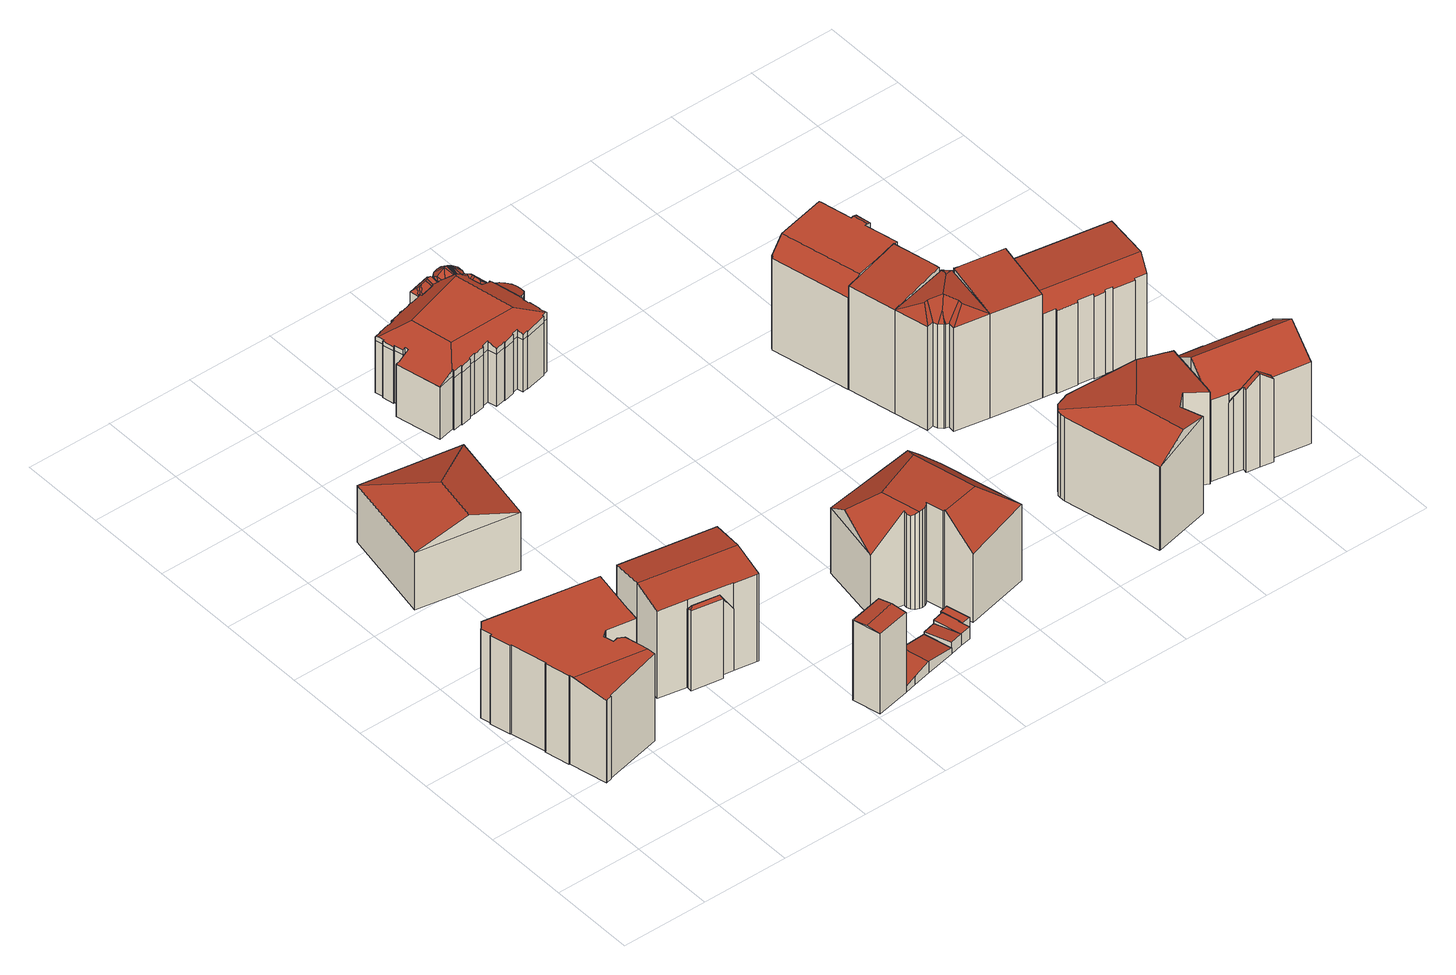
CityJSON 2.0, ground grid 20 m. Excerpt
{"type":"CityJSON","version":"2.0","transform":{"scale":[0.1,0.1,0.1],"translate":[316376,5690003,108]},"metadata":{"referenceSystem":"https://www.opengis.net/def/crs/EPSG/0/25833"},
"CityObjects":{
"building1":{"type":"Building","attributes":{"Dachtyp_tdc":"tdcFreeFormRoof","Gemeindeschluessel":14713000,"Dachneigung":0.278,"QualitaetDacherkennung":43,"Geometrietyp2DReferenz":"3000","function":"31001_9998","roofType":"5000","measuredHeight":22.85},"geometry":[{"type":"MultiSurface","lod":"2","boundaries":[[[0,1,2,3]],[[1,4,5,2]],[[4,6,7,5]],[[6,8,9,7]],[[8,10,11,9]],[[10,12,13,11]],[[12,14,15,13]],[[14,16,17,15]],[[16,18,19,17]],[[18,20,21,19]],[[20,22,23,21]],[[22,24,25,23]],[[24,26,27,25]],[[26,28,29,27]],[[28,30,31,29]],[[30,32,33,31]],[[32,34,35,33]],[[34,36,37,35]],[[36,38,39,37]],[[38,40,41,39]],[[40,42,43,41]],[[42,44,45,43]],[[44,46,47,45]],[[46,48,49,47]],[[48,50,51,49]],[[50,52,53,51]],[[52,54,55,53]],[[54,56,57,55]],[[56,58,59,57]],[[58,60,61,59]],[[60,62,63,61]],[[62,64,65,63]],[[64,66,67,65]],[[66,0,3,67]],[[56,54,68,69,62,60,58]],[[70,34,32,30,28,26,24,22,20,18,16,71]],[[46,44,42,40,38,36,70,71,14,12,10,8,6,4,1,0,66,64,69,68,52,50,48]],[[36,34,70]],[[54,52,68]],[[16,14,71]],[[64,62,69]],[[3,2,5,7,9,11,13,15,17,19,21,23,25,27,29,31,33,35,37,39,41,43,45,47,49,51,53,55,57,59,61,63,65,67]]],"semantics":{"surfaces":[{"type":"WallSurface"},{"type":"RoofSurface"},{"type":"GroundSurface"}],"values":[0,0,0,0,0,0,0,0,0,0,0,0,0,0,0,0,0,0,0,0,0,0,0,0,0,0,0,0,0,0,0,0,0,0,1,1,1,0,0,0,0,2]}}]},
"building2":{"type":"Building","attributes":{"Dachtyp_tdc":"tdcHipAndGableRoof","Gemeindeschluessel":14713000,"Dachneigung":21.09,"QualitaetDacherkennung":30,"Geometrietyp2DReferenz":"3000","function":"31001_9998","roofType":"5000","measuredHeight":19.22},"geometry":[{"type":"MultiSurface","lod":"2","boundaries":[[[72,73,74,75]],[[73,76,77,74]],[[76,78,79,77]],[[78,72,75,79]],[[76,73,80]],[[72,78,81]],[[73,72,81,80]],[[78,76,80,81]],[[75,74,77,79]]],"semantics":{"surfaces":[{"type":"WallSurface"},{"type":"RoofSurface"},{"type":"GroundSurface"}],"values":[0,0,0,0,1,0,1,1,2]}}]},
"building3":{"type":"Building","attributes":{"Gemeindeschluessel":14713000,"Geometrietyp2DReferenz":"3000","function":"31001_9998","roofType":"9999"},"children":["building3-1","building3-2"]},
"building3-1":{"type":"BuildingPart","attributes":{"Dachtyp_tdc":"tdcFreeFormRoof","Dachneigung":57.88,"QualitaetDacherkennung":16,"Geometrietyp2DReferenz":"3000","roofType":"5000","measuredHeight":21.35},"parents":["building3"],"geometry":[{"type":"MultiSurface","lod":"2","boundaries":[[[82,83,84,85]],[[83,86,87,84]],[[86,88,89,87]],[[88,90,91,89]],[[90,92,93,91]],[[90,88,94]],[[88,86,95,94]],[[86,83,95]],[[83,82,96,97]],[[83,97,92,90,94,95]],[[98,85,84,87,89,91,93,99]],[[85,98,96,82]],[[99,93,92,97]],[[99,97,96,98]]],"semantics":{"surfaces":[{"type":"WallSurface"},{"type":"RoofSurface"},{"type":"GroundSurface"},{"type":"ClosureSurface"}],"values":[0,0,0,0,0,1,1,1,1,1,2,3,3,3]}}]},
"building3-2":{"type":"BuildingPart","attributes":{"Dachtyp_tdc":"tdcGableRoof","Dachneigung":10.19,"QualitaetDacherkennung":58,"Geometrietyp2DReferenz":"3000","roofType":"3100","measuredHeight":23.79},"parents":["building3"],"geometry":[{"type":"MultiSurface","lod":"2","boundaries":[[[100,101,102,103]],[[101,104,105,102]],[[104,106,107,105]],[[106,108,109,107]],[[108,110,82,85,109]],[[104,101,100,111]],[[111,112,113,114,110,108,106,104]],[[85,98,99,93,115,116,103,102,105,107,109]],[[113,112,115,93,92]],[[112,111,116,115]],[[111,100,103,116]],[[96,82,110,114]],[[96,98,85,82]],[[92,97,96,114,113]],[[92,93,99,97]],[[99,98,96,97]]],"semantics":{"surfaces":[{"type":"WallSurface"},{"type":"RoofSurface"},{"type":"GroundSurface"},{"type":"ClosureSurface"}],"values":[0,0,0,0,0,1,1,2,0,0,0,0,3,0,3,3]}}]},
"building4":{"type":"Building","attributes":{"Gemeindeschluessel":14713000,"Dachneigung":80.53,"Dachorientierung":-102.51,"MittlereTraufHoehe":128.95,"QualitaetDacherkennung":16,"ObjektHoehe":21.02,"BodenHoehe":108.49,"Geometrietyp2DReferenz":"3000","AbsoluteHoehe":129.5,"Dachflaeche":53.55,"function":"31001_9998","roofType":"3100","measuredHeight":21.02,"storeysAboveGround":7},"geometry":[{"type":"MultiSurface","lod":"2","boundaries":[[[117,118,119,120]],[[118,121,122,119]],[[121,123,124,122]],[[123,117,120,124]],[[121,118,125]],[[117,123,126]],[[118,117,126,125]],[[123,121,125,126]],[[120,119,122,124]]],"semantics":{"surfaces":[{"type":"WallSurface"},{"type":"RoofSurface"},{"type":"GroundSurface"}],"values":[0,0,0,0,0,0,1,1,2]}}]},
"building5":{"type":"Building","attributes":{"Gemeindeschluessel":14713000,"Dachneigung":78.79,"Dachorientierung":167.28,"MittlereTraufHoehe":110.44,"QualitaetDacherkennung":50,"ObjektHoehe":3,"BodenHoehe":108.36,"Geometrietyp2DReferenz":"3000","AbsoluteHoehe":111.36,"Dachflaeche":96.71,"function":"31001_9998","roofType":"3100","measuredHeight":3,"storeysAboveGround":1},"geometry":[{"type":"MultiSurface","lod":"2","boundaries":[[[127,128,129,130]],[[128,131,132,129]],[[131,133,134,132]],[[133,135,136,134]],[[135,137,138,136]],[[137,139,140,138]],[[139,127,130,140]],[[127,139,137,135]],[[135,133,131,128,127]],[[130,129,132,134,136,138,140]]],"semantics":{"surfaces":[{"type":"WallSurface"},{"type":"RoofSurface"},{"type":"GroundSurface"}],"values":[0,0,0,0,0,0,0,1,1,2]}}]},
"building6":{"type":"Building","attributes":{"Gemeindeschluessel":14713000,"Dachneigung":82.48,"Dachorientierung":0,"MittlereTraufHoehe":110.92,"QualitaetDacherkennung":68,"ObjektHoehe":3,"BodenHoehe":108.36,"Geometrietyp2DReferenz":"3000","AbsoluteHoehe":111.36,"Dachflaeche":20.34,"function":"31001_9998","roofType":"2100","measuredHeight":3,"storeysAboveGround":1},"geometry":[{"type":"MultiSurface","lod":"2","boundaries":[[[141,142,143,144]],[[142,145,140,143]],[[145,146,138,140]],[[146,141,144,138]],[[146,145,142,141]],[[144,143,140,138]]],"semantics":{"surfaces":[{"type":"WallSurface"},{"type":"RoofSurface"},{"type":"GroundSurface"}],"values":[0,0,0,0,1,2]}}]},
"building7":{"type":"Building","attributes":{"Gemeindeschluessel":14713000,"Dachorientierung":0,"MittlereTraufHoehe":111.43,"ObjektHoehe":3,"BodenHoehe":108.43,"Geometrietyp2DReferenz":"3000","BezugspunktDach":"2000","AbsoluteHoehe":111.43,"Dachflaeche":17.63,"function":"31001_9998","measuredHeight":3,"storeysAboveGround":1},"geometry":[{"type":"MultiSurface","lod":"2","boundaries":[[[147,148,149,150,151,142]],[[142,151,144,143]],[[151,150,152,144]],[[150,149,153,152]],[[149,148,154,153]],[[148,147,155,154]],[[147,142,143,155]],[[143,144,152,153,154,155]]],"semantics":{"surfaces":[{"type":"RoofSurface"},{"type":"WallSurface"},{"type":"GroundSurface"}],"values":[0,1,1,1,1,1,1,2]}}]},
"building8":{"type":"Building","attributes":{"Gemeindeschluessel":14713000,"Dachneigung":90,"Dachorientierung":0,"MittlereTraufHoehe":111.45,"QualitaetDacherkennung":11,"ObjektHoehe":3,"BodenHoehe":108.45,"Geometrietyp2DReferenz":"3000","AbsoluteHoehe":111.45,"Dachflaeche":11,"function":"31001_9998","roofType":"1000","measuredHeight":3,"storeysAboveGround":1},"geometry":[{"type":"MultiSurface","lod":"2","boundaries":[[[156,157,158,159]],[[157,160,161,158]],[[160,162,163,161]],[[160,157,156,164,165,162]],[[163,166,167,159,158,161]],[[162,165,166,163]],[[165,164,167,166]],[[164,156,159,167]]],"semantics":{"surfaces":[{"type":"WallSurface"},{"type":"RoofSurface"},{"type":"GroundSurface"}],"values":[0,0,0,1,2,0,0,0]}}]},
"building9":{"type":"Building","attributes":{"Dachtyp_tdc":"tdcFreeFormRoof","Gemeindeschluessel":14713000,"Dachneigung":0.661,"QualitaetDacherkennung":47,"Geometrietyp2DReferenz":"3000","function":"31001_9998","roofType":"5000","measuredHeight":17.1},"geometry":[{"type":"MultiSurface","lod":"2","boundaries":[[[168,169,170,171]],[[169,172,173,170]],[[172,174,175,173]],[[174,176,177,175]],[[176,178,179,177]],[[178,180,181,179]],[[180,182,183,181]],[[182,184,185,183]],[[184,186,187,185]],[[186,188,189,187]],[[188,190,191,189]],[[190,192,193,191]],[[192,194,195,193]],[[194,196,197,195]],[[196,198,199,197]],[[198,200,201,199]],[[200,202,203,201]],[[202,204,205,203]],[[204,206,207,205]],[[206,208,209,207]],[[208,210,211,209]],[[210,212,213,211]],[[212,214,215,213]],[[214,216,217,215]],[[216,218,219,217]],[[218,220,221,219]],[[220,222,223,221]],[[222,224,225,223]],[[224,226,227,225]],[[226,228,229,227]],[[228,230,231,229]],[[230,232,233,231]],[[232,234,235,233]],[[234,236,237,235]],[[236,238,239,237]],[[238,240,241,239]],[[240,242,243,241]],[[242,244,245,243]],[[244,246,247,245]],[[246,248,249,247]],[[248,250,251,249]],[[250,252,253,251]],[[252,254,255,253]],[[254,256,257,255]],[[256,258,259,257]],[[258,260,261,259]],[[260,262,263,261]],[[262,264,265,263]],[[264,266,267,265]],[[266,268,269,267]],[[268,270,271,269]],[[270,272,273,271]],[[272,274,275,273]],[[274,276,277,275]],[[276,278,279,277]],[[278,280,281,279]],[[280,282,283,281]],[[282,284,285,283]],[[284,286,287,285]],[[286,288,289,287]],[[288,290,291,289]],[[290,292,293,291]],[[292,294,295,293]],[[294,296,297,295]],[[296,298,299,297]],[[298,300,301,299]],[[300,302,303,301]],[[302,304,305,303]],[[304,306,307,305]],[[306,308,309,307]],[[308,310,311,309]],[[310,312,313,311]],[[312,314,315,313]],[[314,316,317,315]],[[316,318,319,317]],[[318,168,171,319]],[[320,321,322,323,324,325,326,327,328,329,330,331,332,333,334,335,336,337,338,339,340,341,342]],[[343,344,345,346,347,348,349,350,351,352,353,354,355,356,357,358,359,360,361,362,363,364,365,341,340,366]],[[367,368,369,370,371,372,373,258,374,343,366,375,376,377,378,379]],[[338,380,381,382,383,384,385,386,387,388,389,390,391,392,393,394,395,396,397,398,399,400,401,402,376,375,339]],[[366,340,339,375]],[[278,377,376,402,280]],[[280,402,401,282]],[[282,401,400,284]],[[284,400,399,286]],[[286,399,398,288]],[[288,398,397,290]],[[290,397,396,292]],[[292,396,395,294]],[[294,395,394,296]],[[296,394,393,298]],[[298,393,392,300]],[[300,392,391,302]],[[302,391,390,304]],[[304,390,389,306]],[[306,389,388,308]],[[308,388,387,310]],[[318,383,382,168]],[[316,384,383,318]],[[168,382,381,169]],[[169,381,380,172]],[[172,380,338,337,174]],[[274,379,378,276]],[[272,367,379,274]],[[276,378,377,278]],[[256,374,258]],[[254,344,343,374,256]],[[260,373,372,262]],[[258,373,260]],[[262,372,371,264]],[[264,371,370,266]],[[266,370,369,268]],[[268,369,368,270]],[[270,368,367,272]],[[212,365,364,214]],[[210,342,341,365,212]],[[214,364,363,216]],[[216,363,362,218]],[[218,362,361,220]],[[220,361,360,222]],[[222,360,359,224]],[[224,359,358,226]],[[226,358,357,228]],[[228,357,356,230]],[[230,356,355,232]],[[232,355,354,234]],[[234,354,353,236]],[[236,353,352,238]],[[238,352,351,240]],[[240,351,350,242]],[[242,350,349,244]],[[244,349,348,246]],[[246,348,347,248]],[[248,347,346,250]],[[250,346,345,252]],[[252,345,344,254]],[[208,320,342,210]],[[174,337,336,176]],[[176,336,335,178]],[[178,335,334,180]],[[180,334,333,182]],[[182,333,332,184]],[[184,332,331,186]],[[186,331,330,188]],[[188,330,329,190]],[[190,329,328,192]],[[192,328,327,194]],[[194,327,326,196]],[[196,326,325,198]],[[198,325,324,200]],[[200,324,323,202]],[[202,323,322,204]],[[310,387,386,312]],[[204,322,321,206]],[[312,386,385,314]],[[206,321,320,208]],[[314,385,384,316]],[[171,170,173,175,177,179,181,183,185,187,189,191,193,195,197,199,201,203,205,207,209,211,213,215,217,219,221,223,225,227,229,231,233,235,237,239,241,243,245,247,249,251,253,255,257,259,261,263,265,267,269,271,273,275,277,279,281,283,285,287,289,291,293,295,297,299,301,303,305,307,309,311,313,315,317,319]]],"semantics":{"surfaces":[{"type":"WallSurface"},{"type":"RoofSurface"},{"type":"GroundSurface"}],"values":[0,0,0,0,0,0,0,0,0,0,0,0,0,0,0,0,0,0,0,0,0,0,0,0,0,0,0,0,0,0,0,0,0,0,0,0,0,0,0,0,0,0,0,0,0,0,0,0,0,0,0,0,0,0,0,0,0,0,0,0,0,0,0,0,0,0,0,0,0,0,0,0,0,0,0,0,1,1,1,1,1,0,0,0,0,0,0,0,0,0,0,0,0,0,0,0,0,0,0,0,0,0,0,0,0,0,0,0,0,0,0,0,0,0,0,0,0,0,0,0,0,0,0,0,0,0,0,0,0,0,0,0,0,0,0,0,0,0,0,0,0,0,0,0,0,0,0,0,0,0,0,0,0,0,0,0,0,2]}}]},
"building10":{"type":"Building","attributes":{"Dachtyp_tdc":"tdcFreeFormRoof","Gemeindeschluessel":14713000,"Dachneigung":41.94,"QualitaetDacherkennung":22,"Geometrietyp2DReferenz":"3000","function":"31001_9998","roofType":"5000","measuredHeight":25.66},"geometry":[{"type":"MultiSurface","lod":"2","boundaries":[[[403,404,405,406]],[[404,407,408,405]],[[407,409,410,408]],[[409,411,412,410]],[[411,413,414,412]],[[413,415,416,414]],[[415,417,418,416]],[[417,419,420,418]],[[419,421,422,420]],[[421,423,424,422]],[[423,425,426,424]],[[425,427,428,426]],[[427,429,430,428]],[[429,431,432,430]],[[431,433,434,432]],[[433,435,436,434]],[[435,403,406,436]],[[421,419,437,438,439,427,425,423]],[[438,440,441,429,439]],[[435,433,431,441,440,442]],[[403,435,442,443]],[[443,442,440,438,437,417,415,413,411,409,407,404]],[[404,403,443]],[[429,427,439]],[[431,429,441]],[[419,417,437]],[[406,405,408,410,412,414,416,418,420,422,424,426,428,430,432,434,436]]],"semantics":{"surfaces":[{"type":"WallSurface"},{"type":"RoofSurface"},{"type":"GroundSurface"}],"values":[0,0,0,0,0,0,0,0,0,0,0,0,0,0,0,0,0,1,1,1,1,1,0,0,0,0,2]}}]},
"building11":{"type":"Building","attributes":{"Dachtyp_tdc":"tdcFreeFormRoof","Gemeindeschluessel":14713000,"Dachneigung":41.71,"QualitaetDacherkennung":8,"Geometrietyp2DReferenz":"3000","function":"31001_9998","roofType":"5000","measuredHeight":16.75},"geometry":[{"type":"MultiSurface","lod":"2","boundaries":[[[444,445,446,447]],[[445,448,449,446]],[[448,450,451,449]],[[450,452,189,451]],[[452,453,187,189]],[[453,454,185,187]],[[454,455,183,185]],[[455,456,181,183]],[[456,457,179,181]],[[457,458,177,179]],[[458,459,175,177]],[[459,460,173,175]],[[460,461,170,173]],[[461,462,171,170]],[[462,463,319,171]],[[463,464,317,319]],[[464,465,315,317]],[[465,466,313,315]],[[466,467,311,313]],[[467,468,469,311]],[[468,470,471,469]],[[470,472,473,471]],[[472,474,475,473]],[[474,476,477,475]],[[476,478,479,477]],[[478,480,481,479]],[[480,482,483,481]],[[482,444,447,483]],[[484,485,480,478]],[[486,484,478,476]],[[487,486,476,474]],[[488,487,474,472]],[[489,490,491,488,472,470]],[[492,493,494,495,496,489,470,468]],[[492,468,467]],[[493,492,467,466]],[[494,493,466,465]],[[495,494,465,464]],[[496,495,464,463]],[[490,489,496,463,462]],[[491,490,462,461]],[[497,459,498]],[[499,459,497]],[[500,459,499]],[[501,459,500]],[[485,459,501]],[[484,459,485]],[[486,459,484]],[[487,459,486]],[[487,460,459]],[[488,460,487]],[[488,461,460]],[[461,488,491]],[[502,498,459,458]],[[503,504,502,458,457]],[[505,503,457,456]],[[506,507,508,505,456,455]],[[506,455,454]],[[507,506,454,453]],[[508,507,453,452]],[[504,503,505,508,452,450]],[[497,498,502,504,450,448]],[[499,497,448,445]],[[500,499,445,444]],[[501,500,444,482]],[[485,501,482,480]],[[447,446,449,451,189,187,185,183,181,179,177,175,173,170,171,319,317,315,313,311,469,471,473,475,477,479,481,483]]],"semantics":{"surfaces":[{"type":"WallSurface"},{"type":"RoofSurface"},{"type":"GroundSurface"}],"values":[0,0,0,0,0,0,0,0,0,0,0,0,0,0,0,0,0,0,0,0,0,0,0,0,0,0,0,0,1,1,1,1,1,1,1,1,1,1,1,1,1,1,1,1,1,1,1,1,1,1,1,1,1,1,1,1,1,1,1,1,1,1,1,1,1,1,2]}}]},
"building12":{"type":"Building","attributes":{"Dachtyp_tdc":"tdcPolyFlatRoof","Gemeindeschluessel":14713000,"Dachneigung":24.14,"QualitaetDacherkennung":34,"Geometrietyp2DReferenz":"3000","function":"31001_9998","roofType":"2100","measuredHeight":15.13},"geometry":[{"type":"MultiSurface","lod":"2","boundaries":[[[509,510,511,512]],[[510,513,514,511]],[[513,327,515,514]],[[327,328,516,515]],[[328,517,518,516]],[[517,519,520,518]],[[519,521,522,520]],[[521,523,524,522]],[[523,525,526,524]],[[525,527,528,526]],[[527,509,512,528]],[[527,525,523,521,519,517,328,327,513,510,509]],[[512,511,514,515,516,518,520,522,524,526,528]]],"semantics":{"surfaces":[{"type":"WallSurface"},{"type":"RoofSurface"},{"type":"GroundSurface"}],"values":[0,0,0,0,0,0,0,0,0,0,0,1,2]}}]},
"building13":{"type":"Building","attributes":{"Dachtyp_tdc":"tdcFreeFormRoof","Gemeindeschluessel":14713000,"Dachneigung":10.2,"QualitaetDacherkennung":13,"Geometrietyp2DReferenz":"3000","function":"31001_9998","roofType":"5000","measuredHeight":26.03},"geometry":[{"type":"MultiSurface","lod":"2","boundaries":[[[529,530,531,532]],[[530,533,534,531]],[[533,535,536,534]],[[535,537,538,536]],[[537,539,540,538]],[[539,541,542,540]],[[541,543,544,542]],[[543,545,546,544]],[[545,547,548,546]],[[547,549,550,548]],[[549,551,552,550]],[[551,553,554,552]],[[553,555,556,554]],[[555,529,532,556]],[[557,558,535,533,559]],[[553,551,560,557,559,530,529,555]],[[549,547,545,543,541,539,537,558,557,560]],[[537,535,558]],[[551,549,560]],[[533,530,559]],[[532,531,534,536,538,540,542,544,546,548,550,552,554,556]]],"semantics":{"surfaces":[{"type":"WallSurface"},{"type":"RoofSurface"},{"type":"GroundSurface"}],"values":[0,0,0,0,0,0,0,0,0,0,0,0,0,0,1,1,1,0,0,0,2]}}]},
"building14":{"type":"Building","attributes":{"Dachtyp_tdc":"tdcFreeFormRoof","Gemeindeschluessel":14713000,"Dachneigung":0.424,"QualitaetDacherkennung":61,"Geometrietyp2DReferenz":"3000","function":"31001_9998","roofType":"5000","measuredHeight":27.52},"geometry":[{"type":"MultiSurface","lod":"2","boundaries":[[[561,562,563,564]],[[562,565,566,563]],[[565,567,568,566]],[[567,569,570,568]],[[569,571,572,570]],[[571,573,574,572]],[[573,575,576,574]],[[575,577,578,576]],[[577,579,580,578]],[[579,581,582,580]],[[581,583,584,582]],[[583,585,586,584]],[[585,561,564,586]],[[569,567,565,562,561,587,588,571]],[[589,581,579,590]],[[587,585,583,589,590,577,575,573,588]],[[573,571,588]],[[579,577,590]],[[583,581,589]],[[561,585,587]],[[564,563,566,568,570,572,574,576,578,580,582,584,586]]],"semantics":{"surfaces":[{"type":"WallSurface"},{"type":"RoofSurface"},{"type":"GroundSurface"}],"values":[0,0,0,0,0,0,0,0,0,0,0,0,0,1,1,1,0,0,0,0,2]}}]},
"building15":{"type":"Building","attributes":{"Gemeindeschluessel":14713000,"Geometrietyp2DReferenz":"3000","function":"31001_9998","roofType":"9999"},"children":["building15-1","building15-2","building15-3","building15-4","building15-5"]},
"building15-1":{"type":"BuildingPart","attributes":{"Dachtyp_tdc":"tdcFreeFormRoof","Dachneigung":55.33,"QualitaetDacherkennung":7,"Geometrietyp2DReferenz":"3000","roofType":"5000","measuredHeight":24.44},"parents":["building15"],"geometry":[{"type":"MultiSurface","lod":"2","boundaries":[[[591,592,593,594]],[[592,595,596,593]],[[595,597,598,596]],[[599,597,595]],[[600,599,595,592]],[[600,592,591]],[[599,600,591,597]],[[594,593,596,598]],[[594,598,597,591]]],"semantics":{"surfaces":[{"type":"WallSurface"},{"type":"RoofSurface"},{"type":"GroundSurface"},{"type":"ClosureSurface"}],"values":[0,0,0,1,1,1,1,2,3]}}]},
"building15-2":{"type":"BuildingPart","attributes":{"Dachtyp_tdc":"tdcPolyFlatRoof","Dachneigung":4.7,"QualitaetDacherkennung":46,"Geometrietyp2DReferenz":"3000","roofType":"2100","measuredHeight":27.75},"parents":["building15"],"geometry":[{"type":"MultiSurface","lod":"2","boundaries":[[[601,602,603,598,597]],[[602,604,605,603]],[[606,607,591,594,608,609]],[[607,606,604,602,601]],[[598,603,605,608,594]],[[609,604,606]],[[609,608,605,604]],[[597,591,607,601]],[[597,598,594,591]]],"semantics":{"surfaces":[{"type":"WallSurface"},{"type":"RoofSurface"},{"type":"GroundSurface"},{"type":"ClosureSurface"}],"values":[0,0,0,1,2,0,3,0,3]}}]},
"building15-3":{"type":"BuildingPart","attributes":{"Dachtyp_tdc":"tdcFreeFormRoof","Dachneigung":59.4,"QualitaetDacherkennung":25,"Geometrietyp2DReferenz":"3000","roofType":"5000","measuredHeight":24.57},"parents":["building15"],"geometry":[{"type":"MultiSurface","lod":"2","boundaries":[[[610,611,612,613]],[[611,614,615,612]],[[614,616,617,615]],[[616,618,619,617]],[[620,618,616]],[[621,622,620,616,614]],[[621,614,611]],[[622,621,611,610]],[[620,622,610,618]],[[613,612,615,617,619]],[[613,619,618,610]]],"semantics":{"surfaces":[{"type":"WallSurface"},{"type":"RoofSurface"},{"type":"GroundSurface"},{"type":"ClosureSurface"}],"values":[0,0,0,0,0,1,1,1,1,2,3]}}]},
"building15-4":{"type":"BuildingPart","attributes":{"Dachtyp_tdc":"tdcPolyFlatRoof","Dachneigung":4.68,"QualitaetDacherkennung":50,"Geometrietyp2DReferenz":"3000","roofType":"2100","measuredHeight":27.8},"parents":["building15"],"geometry":[{"type":"MultiSurface","lod":"2","boundaries":[[[623,624,625,626,619,618]],[[627,628,629,630]],[[627,631,632,628]],[[631,633,610,613,632]],[[633,631,627,630,624,623]],[[619,626,629,628,632,613]],[[630,625,624]],[[630,629,626,625]],[[618,610,633,623]],[[618,619,613,610]]],"semantics":{"surfaces":[{"type":"WallSurface"},{"type":"RoofSurface"},{"type":"GroundSurface"},{"type":"ClosureSurface"}],"values":[0,0,0,0,1,2,0,3,0,3]}}]},
"building15-5":{"type":"BuildingPart","attributes":{"Dachtyp_tdc":"tdcFreeFormRoof","Dachneigung":18.87,"QualitaetDacherkennung":14,"Geometrietyp2DReferenz":"3000","roofType":"5000","measuredHeight":28.69},"parents":["building15"],"geometry":[{"type":"MultiSurface","lod":"2","boundaries":[[[634,635,636,637]],[[635,604,636]],[[604,609,638,639,640,641,637,636]],[[642,643,644,645,646,647,648,629,626,649,650,651,652,608,605]],[[635,634,643,642]],[[634,653,644,643]],[[653,654,645,644]],[[654,655,646,645]],[[655,656,647,646]],[[656,657,648,647]],[[657,630,629,648]],[[625,658,649,626]],[[658,659,650,649]],[[659,660,651,650]],[[660,638,652,651]],[[638,609,608,652]],[[604,635,642,605]],[[638,660,639]],[[660,659,661,640,639]],[[659,658,661]],[[658,625,630,662,663,641,640,661]],[[630,657,662]],[[657,656,663,662]],[[656,655,664,641,663]],[[655,654,665,664]],[[654,653,665]],[[653,634,637,641,664,665]],[[626,629,630,625]],[[605,608,609,604]]],"semantics":{"surfaces":[{"type":"RoofSurface"},{"type":"GroundSurface"},{"type":"WallSurface"},{"type":"ClosureSurface"}],"values":[0,0,0,1,2,2,2,2,2,2,2,2,2,2,2,2,2,0,0,0,0,0,0,0,0,0,0,3,3]}}]},
"building16":{"type":"Building","attributes":{"Gemeindeschluessel":14713000,"Geometrietyp2DReferenz":"3000","function":"31001_9998","roofType":"9999"},"children":["building16-1","building16-2"]},
"building16-1":{"type":"BuildingPart","attributes":{"Dachtyp_tdc":"tdcGableRoof","Dachneigung":40.7,"QualitaetDacherkennung":29,"Geometrietyp2DReferenz":"3000","roofType":"3100","measuredHeight":23.89},"parents":["building16"],"geometry":[{"type":"MultiSurface","lod":"2","boundaries":[[[666,667,668,669]],[[670,671,672,673,674]],[[671,675,676,672]],[[675,677,678,676]],[[677,679,680,678]],[[679,666,669,680]],[[675,671,670,681,682]],[[682,683,684,667,666,679,677,675]],[[669,668,685,686,687,673,672,676,678,680]],[[684,685,668,667]],[[688,683,682]],[[686,685,684,683,688]],[[681,689,688,682]],[[686,688,689,687]],[[674,689,681,670]],[[674,673,687,689]]],"semantics":{"surfaces":[{"type":"WallSurface"},{"type":"RoofSurface"},{"type":"GroundSurface"},{"type":"ClosureSurface"}],"values":[0,0,0,0,0,0,1,1,2,3,0,3,0,3,0,3]}}]},
"building16-2":{"type":"BuildingPart","attributes":{"Dachtyp_tdc":"tdcGableRoof","Dachneigung":37.93,"QualitaetDacherkennung":54,"Geometrietyp2DReferenz":"3000","roofType":"3100","measuredHeight":26.34},"parents":["building16"],"geometry":[{"type":"MultiSurface","lod":"2","boundaries":[[[690,691,692,668,667]],[[691,693,694,692]],[[693,695,696,694]],[[695,697,698,696]],[[697,699,700,698]],[[699,701,702,700]],[[701,703,704,702]],[[703,705,706,704]],[[705,707,708,706]],[[707,709,710,708]],[[709,711,712,710]],[[711,713,714,712]],[[713,715,716,714]],[[715,717,718,716]],[[717,719,720,718]],[[719,721,722,720]],[[721,674,673,722]],[[719,717,715,713,711,709,707,705,703,701,699,697,695]],[[695,693,691,690,723,683,688,689,674,721,719]],[[687,686,685,668,692,694,696,698,700,702,704,706,708,710,712,714,716,718,720,722,673]],[[684,683,723]],[[685,686,688,683,684]],[[686,687,689,688]],[[690,667,684,723]],[[667,668,685,684]],[[687,673,674,689]]],"semantics":{"surfaces":[{"type":"WallSurface"},{"type":"RoofSurface"},{"type":"GroundSurface"},{"type":"ClosureSurface"}],"values":[0,0,0,0,0,0,0,0,0,0,0,0,0,0,0,0,0,1,1,2,0,3,3,0,3,3]}}]},
"building17":{"type":"Building","attributes":{"Dachtyp_tdc":"tdcCutGableRoof","Gemeindeschluessel":14713000,"Dachneigung":2.95,"QualitaetDacherkennung":63,"Geometrietyp2DReferenz":"3000","function":"31001_9998","roofType":"9999","measuredHeight":25.44},"geometry":[{"type":"MultiSurface","lod":"2","boundaries":[[[724,725,726,727,728,729,730,731,732,733,734,735,736,737,738]],[[739,740,741,742,743,744,745,746,747,748,749,750,751,752,753,754,755]],[[738,739,755,724]],[[596,756,757,758,759,760,761,762,763,764,765,766,767,768,769,770,771,772,773,774,775,776,777,778,779,780,781,782,783,603,784,785]],[[737,736,756,596]],[[736,735,757,756]],[[735,734,758,757]],[[734,733,759,758]],[[733,732,760,759]],[[732,731,761,760]],[[731,730,762,761]],[[730,729,763,762]],[[729,728,764,763]],[[728,727,765,764]],[[727,726,766,765]],[[726,725,767,766]],[[725,724,768,767]],[[724,755,769,768]],[[755,754,770,769]],[[754,753,771,770]],[[753,752,772,771]],[[752,751,773,772]],[[751,750,774,773]],[[750,749,775,774]],[[749,748,776,775]],[[748,747,777,776]],[[747,746,778,777]],[[746,745,779,778]],[[745,744,780,779]],[[744,743,781,780]],[[743,742,782,781]],[[742,741,783,782]],[[741,740,603,783]],[[740,739,784,603]],[[739,738,785,784]],[[738,737,596,785]]],"semantics":{"surfaces":[{"type":"RoofSurface"},{"type":"GroundSurface"},{"type":"WallSurface"}],"values":[0,0,0,1,2,2,2,2,2,2,2,2,2,2,2,2,2,2,2,2,2,2,2,2,2,2,2,2,2,2,2,2,2,2,2,2]}}]}
},
"vertices":[
[36,325,239],[38,325,239],[38,325,11],[36,325,11],[19,408,239],[19,408,11],[17,408,239],[17,408,11],[6,455,239],[6,455,11],[9,455,239],[9,455,11],[3,480,240],[3,480,11],[5,482,240],[5,482,11],[32,512,215],[32,512,11],[57,508,215],[57,508,11],[58,510,211],[58,510,11],[106,503,211],[106,503,11],[105,499,216],[105,499,11],[175,487,217],[175,487,11],[175,491,212],[175,491,11],[230,481,212],[230,481,11],[230,477,217],[230,477,11],[279,469,218],[279,469,11],[265,379,239],[265,379,11],[259,346,239],[259,346,11],[254,314,239],[254,314,11],[186,325,239],[186,325,11],[183,322,239],[183,322,11],[172,314,239],[172,314,11],[178,291,239],[178,291,11],[190,294,239],[190,294,11],[203,286,239],[203,286,11],[219,216,235],[219,216,11],[84,186,224],[84,186,11],[84,184,223],[84,184,11],[72,182,222],[72,182,11],[70,181,222],[70,181,11],[50,268,239],[50,268,11],[48,268,239],[48,268,11],[215,232,239],[52,259,239],[277,452,240],[17,496,240],
[105,804,156],[145,1026,156],[145,1026,10],[105,804,10],[376,985,159],[376,985,10],[336,763,159],[336,763,10],[243,891,202],[224,783,202],
[467,278,168],[437,283,215],[437,283,10],[467,278,10],[436,273,215],[436,273,10],[366,285,215],[366,285,10],[367,294,215],[367,294,10],[367,297,211],[367,297,10],[371,289,223],[432,279,223],[467,280,168],[440,285,212],[467,280,10],[440,285,10],
[327,462,234],[547,426,234],[547,426,10],[327,462,10],[534,347,248],[534,347,10],[522,269,234],[522,269,10],[518,270,234],[518,270,10],[467,278,234],[314,385,248],[301,309,234],[367,297,234],[467,280,234],[301,309,10],[314,385,10],
[593,71,210],[671,88,210],[671,88,5],[593,71,5],[686,23,210],[686,23,5],[608,6,210],[608,6,5],[678,56,215],[600,38,215],
[756,39,34],[715,30,25],[715,30,4],[756,39,4],[686,23,19],[686,23,4],[671,88,19],[671,88,4],[741,103,34],[741,103,4],[810,119,19],[810,119,4],[825,54,19],[825,54,4],
[840,126,25],[855,61,34],[855,61,4],[840,126,4],[825,54,34],[810,119,25],
[880,66,34],[874,92,34],[875,93,34],[866,132,34],[840,126,34],[866,132,4],[875,93,4],[874,92,4],[880,66,4],
[865,136,35],[884,141,35],[884,141,5],[865,136,5],[897,87,35],[897,87,5],[877,83,35],[877,83,5],[866,132,35],[875,93,35],[875,93,5],[866,132,5],
[634,1374,148],[636,1377,148],[636,1377,14],[634,1374,14],[647,1369,148],[647,1369,14],[675,1351,148],[675,1351,14],[674,1349,148],[674,1349,14],[683,1343,148],[683,1343,14],[678,1336,148],[678,1336,14],[685,1305,148],[685,1305,14],[710,1310,148],[710,1310,14],[709,1312,148],[709,1312,14],[711,1312,148],[711,1312,14],[712,1313,148],[712,1313,14],[715,1302,148],[715,1302,14],[720,1279,148],[720,1279,14],[728,1241,148],[728,1241,14],[730,1231,148],[730,1231,14],[726,1230,148],[726,1230,14],[729,1216,148],[729,1216,14],[731,1216,148],[731,1216,14],[736,1191,148],[736,1191,14],[734,1190,148],[734,1190,14],[738,1173,148],[738,1173,14],[726,1171,148],[726,1171,14],[727,1168,148],[727,1168,14],[678,1157,148],[678,1157,14],[678,1159,148],[678,1159,14],[665,1156,148],[665,1156,14],[662,1170,148],[662,1170,14],[647,1167,148],[647,1167,14],[648,1165,148],[648,1165,14],[623,1159,148],[623,1159,14],[622,1161,148],[622,1161,14],[599,1156,148],[599,1156,14],[594,1177,148],[594,1177,14],[578,1173,148],[578,1173,14],[578,1171,148],[578,1171,14],[553,1166,148],[553,1166,14],[553,1168,148],[553,1168,14],[538,1164,148],[538,1164,14],[538,1162,148],[538,1162,14],[514,1157,148],[514,1157,14],[514,1159,148],[514,1159,14],[493,1155,148],[493,1155,14],[493,1160,148],[493,1160,14],[455,1151,148],[455,1151,14],[432,1256,148],[432,1256,14],[434,1257,148],[434,1257,14],[437,1257,148],[437,1257,14],[438,1256,148],[438,1256,14],[467,1262,148],[467,1262,14],[465,1270,148],[465,1270,14],[460,1269,148],[460,1269,14],[455,1290,148],[455,1290,14],[453,1289,148],[453,1289,14],[447,1315,148],[447,1315,14],[450,1315,148],[450,1315,14],[445,1336,148],[445,1336,14],[461,1340,148],[461,1340,14],[461,1342,148],[461,1342,14],[487,1348,148],[487,1348,14],[488,1345,148],[488,1345,14],[502,1349,148],[502,1349,14],[500,1354,148],[500,1354,14],[529,1360,148],[529,1360,14],[528,1362,148],[528,1362,14],[533,1363,148],[533,1363,14],[533,1361,148],[533,1361,14],[555,1366,148],[555,1366,14],[554,1367,148],[554,1367,14],[561,1369,148],[561,1369,14],[561,1367,148],[561,1367,14],[581,1371,148],[581,1371,14],[587,1373,148],[587,1373,14],[588,1367,148],[588,1367,14],[620,1374,148],[620,1374,14],[624,1380,148],[624,1380,14],[734,1190,166],[736,1191,165],[731,1216,166],[729,1216,166],[726,1230,167],[730,1231,165],[728,1241,165],[720,1279,166],[715,1302,166],[712,1313,166],[711,1312,167],[709,1312,167],[710,1310,167],[685,1305,177],[678,1336,177],[683,1343,175],[674,1349,178],[675,1351,177],[665,1357,181],[658,1350,184],[684,1209,184],[736,1173,167],[738,1173,166],[491,1159,166],[493,1160,166],[493,1155,164],[514,1159,165],[514,1157,164],[538,1162,166],[538,1164,167],[553,1168,168],[553,1166,167],[578,1171,169],[578,1173,170],[594,1177,171],[599,1156,162],[622,1161,164],[623,1159,163],[648,1165,165],[647,1167,166],[662,1170,167],[665,1156,161],[678,1159,162],[678,1157,161],[727,1168,165],[726,1171,166],[527,1206,185],[455,1290,160],[460,1269,161],[465,1270,163],[467,1262,163],[438,1256,150],[437,1257,150],[434,1257,149],[455,1151,149],[509,1303,185],[447,1330,160],[450,1315,160],[447,1315,159],[453,1289,159],[647,1369,171],[636,1377,164],[634,1374,166],[624,1380,161],[620,1374,164],[588,1367,162],[587,1373,159],[581,1371,158],[561,1367,158],[561,1369,156],[554,1367,156],[555,1366,157],[533,1361,156],[533,1363,155],[528,1362,155],[529,1360,156],[500,1354,155],[502,1349,158],[488,1345,158],[487,1348,156],[461,1342,155],[461,1340,157],[445,1336,156],
[914,97,180],[898,164,258],[898,164,6],[914,97,6],[894,163,258],[894,163,6],[884,203,258],[884,203,6],[880,198,258],[880,198,6],[874,194,257],[874,194,6],[867,192,257],[867,192,6],[860,193,256],[860,193,6],[852,197,250],[852,197,6],[846,203,245],[846,203,6],[843,212,244],[843,212,6],[844,220,247],[844,220,6],[771,233,165],[771,233,6],[794,382,173],[794,382,6],[989,350,222],[989,350,6],[1019,323,201],[1019,323,6],[1063,131,201],[1063,131,6],[858,194,256],[838,281,256],[785,329,208],[950,320,263],[964,355,243],[983,174,263],[899,161,258],
[694,1389,160],[695,1376,160],[695,1376,14],[694,1389,14],[691,1364,160],[691,1364,14],[701,1357,160],[701,1357,14],[711,1312,160],[709,1312,160],[710,1310,160],[685,1305,160],[678,1336,160],[683,1343,160],[674,1349,160],[675,1351,160],[647,1369,160],[636,1377,160],[634,1374,160],[624,1380,160],[620,1374,160],[588,1367,160],[587,1373,160],[581,1371,160],[577,1391,160],[577,1391,14],[631,1404,160],[631,1404,14],[639,1397,160],[639,1397,14],[648,1406,160],[648,1406,14],[660,1410,160],[660,1410,14],[670,1410,160],[670,1410,14],[679,1406,160],[679,1406,14],[688,1399,160],[688,1399,14],[666,1386,182],[667,1385,182],[664,1386,181],[660,1387,179],[640,1385,169],[628,1391,171],[630,1390,170],[633,1390,169],[589,1384,169],[595,1385,169],[598,1383,172],[612,1386,172],[621,1392,168],[679,1361,169],[689,1353,169],[672,1379,180],[671,1382,181],[669,1383,182],[690,1352,170],[695,1346,168],[691,1351,170],[693,1334,172],[695,1320,171],[694,1321,171],[695,1322,172],
[743,1248,159],[732,1242,164],[732,1242,15],[743,1248,15],[728,1241,166],[728,1241,15],[720,1279,15],[715,1302,15],[727,1303,161],[727,1303,15],[738,1299,156],[738,1299,15],[748,1291,153],[748,1291,15],[753,1281,151],[753,1281,15],[754,1269,152],[754,1269,15],[751,1257,155],[751,1257,15],
[1269,264,228],[1270,271,230],[1270,271,13],[1269,264,13],[1282,288,228],[1282,288,13],[1313,298,229],[1313,298,13],[1546,258,238],[1546,258,13],[1518,116,248],[1518,116,13],[1517,116,248],[1517,116,13],[1516,111,249],[1516,111,13],[1469,136,256],[1469,136,13],[1434,102,263],[1434,102,13],[1451,53,262],[1451,53,13],[1321,23,227],[1321,23,13],[1319,24,227],[1319,24,13],[1269,251,227],[1269,251,13],[1366,152,273],[1465,272,251],[1271,273,231],[1391,39,273],
[1156,765,249],[1156,767,249],[1156,767,12],[1156,765,12],[1154,766,247],[1154,766,12],[1114,948,247],[1114,948,12],[1117,949,250],[1117,949,12],[1116,951,250],[1116,951,12],[1261,983,287],[1261,983,12],[1262,980,287],[1262,980,12],[1278,907,287],[1278,907,12],[1293,910,283],[1293,910,12],[1300,876,283],[1300,876,12],[1285,873,287],[1285,873,12],[1302,797,287],[1302,797,12],[1188,772,286],[1147,958,286],[1291,874,287],[1284,908,287],
[1346,664,248],[1348,677,248],[1348,677,13],[1346,664,13],[1450,659,248],[1450,659,13],[1448,647,248],[1448,647,13],[1443,654,257],[1353,669,257],
[1448,647,290],[1426,509,279],[1426,509,13],[1312,528,279],[1312,528,13],[1335,666,290],[1346,664,290],[1335,666,13],[1335,666,279],
[1290,794,247],[1302,797,247],[1302,797,13],[1290,794,13],[1304,794,247],[1304,794,13],[1325,699,247],[1325,699,13],[1312,696,247],[1312,696,13],[1318,698,258],[1301,793,252],[1298,789,258],
[1312,696,291],[1314,685,291],[1314,685,279],[1314,685,13],[1154,764,279],[1154,764,13],[1178,655,13],[1178,655,279],[1156,765,279],[1156,765,13],[1290,794,291],
[1234,557,279],[1232,542,279],[1279,575,293],[1280,585,293],[1336,672,279],[1324,669,283],[1316,666,285],[1264,612,300],[1232,542,13],[1234,557,13],[1227,559,13],[1224,561,13],[1215,569,13],[1211,580,13],[1195,576,13],[1321,687,13],[1325,684,13],[1333,676,13],[1336,672,13],[1227,559,279],[1224,561,279],[1215,569,279],[1211,580,279],[1195,576,279],[1321,687,279],[1325,684,279],[1333,676,279],[1319,675,282],[1226,624,292],[1235,626,292],[1242,588,289],[1233,574,284],
[1570,106,207],[1559,107,198],[1559,107,14],[1570,106,14],[1651,92,228],[1650,81,228],[1650,81,14],[1651,92,14],[1651,92,222],[1621,86,253],[1621,86,14],[1590,91,227],[1590,91,14],[1592,102,226],[1592,102,14],[1652,93,228],[1622,98,253],[1588,104,223],[1559,109,198],[1559,109,14],[1622,98,14],[1652,93,14],[1622,98,223],[1652,93,223],
[1559,107,222],[1522,114,223],[1522,114,14],[1518,116,224],[1518,116,14],[1532,187,277],[1532,187,14],[1546,258,221],[1546,258,14],[1575,255,219],[1575,255,14],[1575,254,220],[1575,254,14],[1611,248,220],[1611,248,14],[1611,249,219],[1611,249,14],[1697,234,220],[1697,234,14],[1697,233,220],[1697,233,14],[1733,227,221],[1733,227,14],[1733,228,219],[1733,228,14],[1764,223,219],[1764,223,14],[1764,222,221],[1764,222,14],[1752,150,277],[1752,150,14],[1740,77,223],[1740,77,14],[1559,109,223],
[1676,603,262],[1679,621,230],[1646,627,230],[1608,633,231],[1604,638,222],[1579,642,222],[1574,638,230],[1560,641,230],[1556,646,222],[1531,650,222],[1528,649,226],[1525,647,230],[1484,653,230],[1450,659,230],[1447,641,262],[1429,531,268],[1426,509,229],[1428,508,228],[1456,504,229],[1456,501,225],[1502,494,225],[1502,496,229],[1539,490,229],[1538,488,224],[1562,484,225],[1562,486,229],[1580,483,229],[1580,481,225],[1628,473,225],[1628,476,229],[1655,471,229],[1659,494,268],[1484,653,13],[1525,647,13],[1528,649,13],[1531,650,13],[1556,646,13],[1560,641,13],[1574,638,13],[1579,642,13],[1604,638,13],[1608,633,13],[1646,627,13],[1679,621,13],[1676,603,13],[1659,494,13],[1655,471,13],[1628,476,13],[1628,473,13],[1580,481,13],[1580,483,13],[1562,486,13],[1562,484,13],[1538,488,13],[1539,490,13],[1502,496,13],[1502,494,13],[1456,501,13],[1456,504,13],[1428,508,13],[1429,531,13],[1447,641,13]
]}
